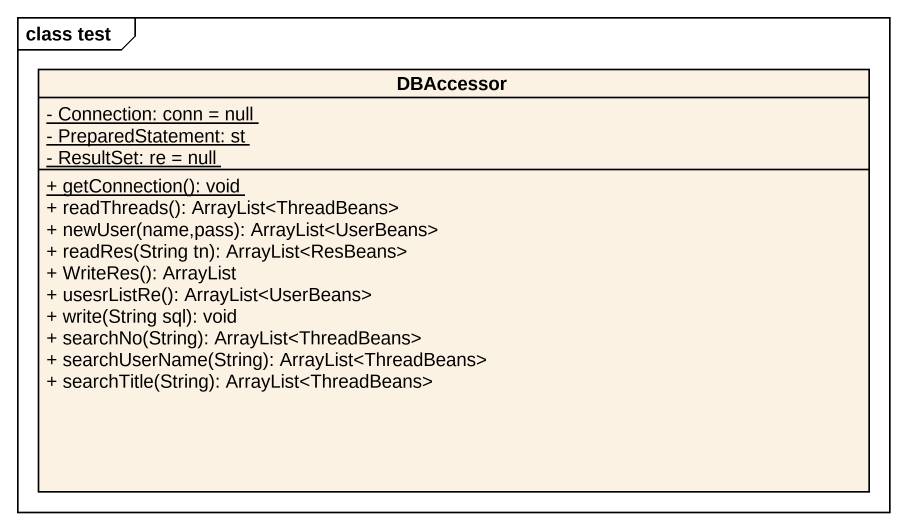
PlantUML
@startuml
mainframe class test
hide circle
hide empty members
skinparam classAttributeIconSize 0
class DBAccessor {
  {static} - Connection: conn = null
  {static} - PreparedStatement: st
  {static} - ResultSet: re = null
  {static} + getConnection(): void
  + readThreads(): ArrayList<ThreadBeans>
  + newUser(name,pass): ArrayList<UserBeans>
  + readRes(String tn): ArrayList<ResBeans>
  + WriteRes(): ArrayList
  + usesrListRe(): ArrayList<UserBeans>
  + write(String sql): void
  + searchNo(String): ArrayList<ThreadBeans>
  + searchUserName(String): ArrayList<ThreadBeans>
  + searchTitle(String): ArrayList<ThreadBeans>
}
@enduml
